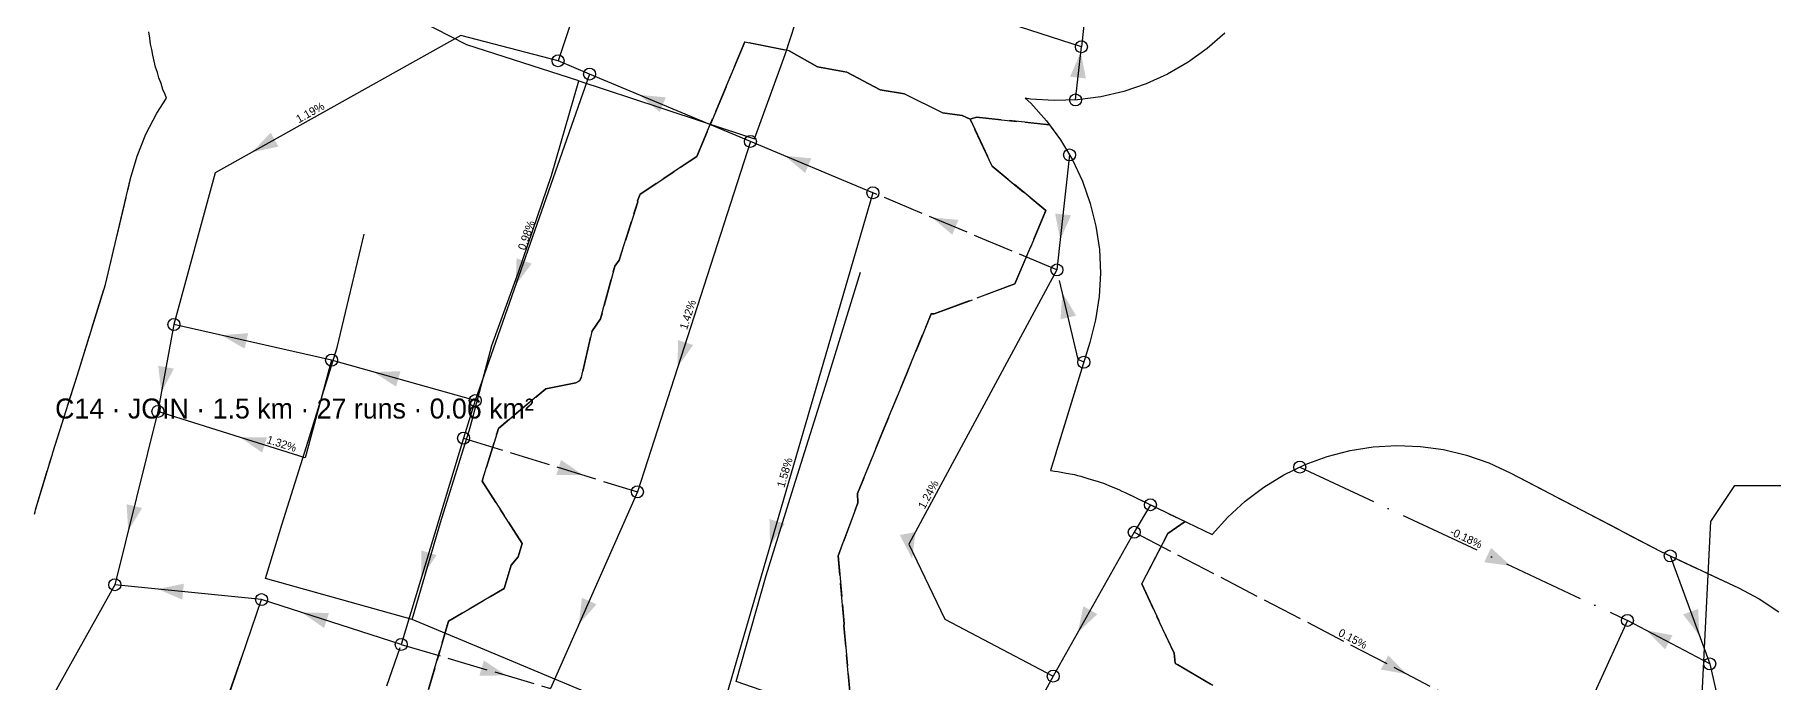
# Model space of a CAD drawing. Header units: metres. Extents: x 441395 to 476894, y 2561381 to 2578972.
# Drawn here: x 450717.3 to 451151.9, y 2567489 to 2567651 of the extents above; entities that cross this region are included whole.
import ezdxf
from ezdxf.enums import TextEntityAlignment as Align

# ---------------------------------------------------------------- set-up
doc = ezdxf.new("R2010")
doc.units = ezdxf.units.M
doc.header["$LTSCALE"] = 8
doc.linetypes.add('DASHDOT', pattern=[3.556, 2.54, -0.508, 0, -0.508])
doc.linetypes.add('DASHED', pattern=[1.524, 1.27, -0.254])
for name, color, linetype in [('A_ARROWS', 7, 'Continuous'), ('A_BUILT_2006', 252, 'Continuous'), ('A_CATCH_LABEL', 7, 'Continuous'), ('A_CATCHMENTS', 7, 'Continuous'), ('A_ENVELOPE', 3, 'Continuous'), ('A_GRADIENT', 8, 'Continuous'), ('A_JUNCTIONS', 8, 'Continuous'), ('A_RUNS', 7, 'Continuous'), ('A_WADI', 4, 'Continuous')]:
    doc.layers.add(name, color=color, linetype=linetype)

msp = doc.modelspace()

# ---------------------------------------------------------------- linework, layer by layer
at = {"layer": 'A_ARROWS', "color": 1}
for points in [[(450978.78, 2567646.63), (450980.08, 2567640.06), (450976.1, 2567640.49)], [(450868.4, 2567635.96), (450875.07, 2567635.33), (450873.53, 2567631.65)], [(450771.67, 2567621.62), (450776.28, 2567626.49), (450778.23, 2567623)], [(450837.53, 2567588.37), (450837.75, 2567595.07), (450841.53, 2567593.74)], [(450763.97, 2567575.82), (450770.65, 2567576.36), (450769.77, 2567572.46)], [(450748.97, 2567561.53), (450748.17, 2567568.19), (450752.1, 2567567.46)], [(450802.02, 2567566.62), (450808.72, 2567566.81), (450807.63, 2567562.96)], [(450768.65, 2567550.29), (450775.35, 2567550.27), (450774.15, 2567546.46)], [(450740.67, 2567526.88), (450740.28, 2567533.57), (450744.16, 2567532.61)], [(450813.99, 2567515.29), (450813.93, 2567521.99), (450817.76, 2567520.83)], [(451086.28, 2567518.13), (451079.64, 2567519.03), (451081.34, 2567522.66)], [(450748.02, 2567512.33), (450754.59, 2567513.67), (450754.18, 2567509.69)], [(451133.43, 2567500.66), (451129.35, 2567505.98), (451133.11, 2567507.36)], [(450784.15, 2567506.42), (450790.86, 2567506.37), (450789.64, 2567502.56)], [(451120.12, 2567502.01), (451126.71, 2567500.79), (451124.84, 2567497.25)], [(451060.38, 2567491.02), (451053.78, 2567492.2), (451055.63, 2567495.75)]]:
    msp.add_solid(points, dxfattribs=at)
at = {"layer": 'A_ARROWS', "color": 2}
for points in [[(450904.76, 2567620.71), (450911.44, 2567620.08), (450909.89, 2567616.4)], [(450941.54, 2567605.29), (450948.21, 2567604.66), (450946.67, 2567600.97)], [(450878.03, 2567567.9), (450878.09, 2567574.61), (450881.89, 2567573.38)], [(450854.4, 2567540.84), (450847.69, 2567540.82), (450848.87, 2567544.64)], [(450901.1, 2567523.12), (450900.97, 2567529.82), (450904.81, 2567528.7)], [(450853.32, 2567503.49), (450854.08, 2567510.15), (450857.74, 2567508.53)], [(450835.16, 2567490.75), (450828.45, 2567490.64), (450829.58, 2567494.47)]]:
    msp.add_solid(points, dxfattribs=at)
at = {"layer": 'A_ARROWS', "color": 3}
for points in [[(450973.66, 2567599.68), (450972.37, 2567606.26), (450976.34, 2567605.83)], [(450974.19, 2567586.49), (450977.61, 2567580.72), (450973.72, 2567579.8)], [(450936.63, 2567519.92), (450933.54, 2567525.87), (450937.48, 2567526.57)], [(450978.05, 2567501.47), (450979.44, 2567508.02), (450982.93, 2567506.06)]]:
    msp.add_solid(points, dxfattribs=at)
at = {"layer": 'A_BUILT_2006', "color": 252}
for points in [[(450825.32, 2567648.46), (450805.42, 2567658.65)], [(450904.86, 2567646.06), (450910.09, 2567661.98)], [(450853.32, 2567639.45), (450825.32, 2567648.46)], [(450897.22, 2567624.97), (450904.86, 2567646.06)], [(450846.52, 2567615.75), (450853.32, 2567639.45)], [(450853.32, 2567639.45), (450873.57, 2567632.78)], [(450873.57, 2567632.78), (450897.22, 2567624.97)], [(450838.22, 2567591.58), (450846.52, 2567615.75)], [(450792.89, 2567572.73), (450799.64, 2567601.11)], [(450831.56, 2567573.25), (450838.22, 2567591.58)], [(450915.38, 2567564.5), (450923.69, 2567591.58)], [(450785.24, 2567548.02), (450792.89, 2567572.73), (450792.89, 2567572.73)], [(450826.15, 2567552.76), (450831.56, 2567573.25)], [(450906.57, 2567536.43), (450915.38, 2567564.5)], [(450818.76, 2567528.98), (450826.15, 2567552.76)], [(450779.03, 2567528.39), (450785.24, 2567548.02)], [(450900.14, 2567515.72), (450906.57, 2567536.43)], [(450775, 2567514.96), (450779.03, 2567528.39)], [(450811.62, 2567504.75), (450818.76, 2567528.98)], [(450892.68, 2567489.2), (450900.14, 2567515.72)], [(450811.62, 2567504.75), (450775, 2567514.96)], [(450829.83, 2567497.13), (450811.62, 2567504.75)], [(450761.63, 2567474.08), (450761.63, 2567474.08), (450769.09, 2567495.42)], [(450855.45, 2567486.4), (450829.83, 2567497.13)], [(450919.32, 2567479.92), (450892.68, 2567489.2)]]:
    msp.add_lwpolyline(points, dxfattribs=at)
at = {"layer": 'A_CATCHMENTS', "color": 1, "linetype": 'DASHED'}
for points in [[(450717.21, 2567531.06), (450717.39, 2567531.61), (450717.53, 2567532.17), (450721.55, 2567545.61), (450721.71, 2567546.05), (450721.83, 2567546.51), (450727.98, 2567565.95), (450734.98, 2567588.55), (450741.27, 2567614.99), (450742.91, 2567620.64), (450745.1, 2567626.11), (450747.81, 2567631.34), (450750.25, 2567635.09), (450749.91, 2567636), (450749.35, 2567637.28), (450748.87, 2567638.75), (450748.32, 2567640.2), (450747.96, 2567641.55), (450747.52, 2567642.88), (450747.19, 2567644.39), (450746.79, 2567645.89), (450746.56, 2567647.27), (450746.26, 2567648.63), (450746.07, 2567650.17), (450745.82, 2567651.69)], [(451014.81, 2567651.4), (451010.38, 2567647.52), (451005.6, 2567644.09), (451000.5, 2567641.14), (450995.14, 2567638.71), (450989.56, 2567636.81), (450983.83, 2567635.47), (450977.99, 2567634.7), (450972.11, 2567634.5), (450966.23, 2567634.89), (450964.91, 2567635.1), (450966.27, 2567633.86), (450970.21, 2567629.48), (450970.99, 2567628.42), (450952.73, 2567630.41), (450951.15, 2567629.83), (450949.13, 2567630.77), (450944.23, 2567631.47), (450934.72, 2567636.2), (450928.61, 2567637.19), (450920.31, 2567641.6), (450913.01, 2567642.93), (450905.89, 2567646.97), (450894.83, 2567649.21), (450882.82, 2567620.56), (450868.62, 2567611.07), (450868.02, 2567609.44), (450868.03, 2567609.19), (450863.39, 2567594.56), (450862.3, 2567593.1), (450858.74, 2567579.93), (450856.58, 2567576.76), (450854.01, 2567565.33), (450853.44, 2567564.41), (450852.58, 2567563.91), (450845.07, 2567562.45), (450833.2, 2567552.53), (450829.11, 2567539.3), (450839.16, 2567523.75), (450838.15, 2567520.43), (450836.37, 2567518.33), (450834.62, 2567512.5), (450820.76, 2567504.28), (450815.73, 2567487.19)], [(451011.81, 2567488.21), (451002.36, 2567493.76), (451002.1, 2567496.27), (450994.02, 2567513.64), (451000.58, 2567526.25), (451004.92, 2567529.2), (451005.42, 2567528.95), (451011.64, 2567525.94), (451015.52, 2567530.3), (451019.85, 2567534.29), (451024.54, 2567537.84), (451029.57, 2567540.91), (451034.87, 2567543.48), (451040.39, 2567545.51), (451046.09, 2567546.99), (451051.91, 2567547.91), (451057.79, 2567548.25), (451063.67, 2567548.01), (451069.5, 2567547.2), (451075.23, 2567545.82), (451080.79, 2567543.88), (451086.13, 2567541.41), (451104, 2567532.07), (451123.59, 2567521.82), (451143.2, 2567512.62), (451148.41, 2567509.86), (451153.31, 2567506.6)]]:
    msp.add_lwpolyline(points, dxfattribs=at)
at = {"layer": 'A_CATCHMENTS', "color": 2, "linetype": 'DASHED'}
msp.add_lwpolyline([(450815.73, 2567487.19), (450820.76, 2567504.28), (450834.62, 2567512.5), (450836.37, 2567518.33), (450838.15, 2567520.43), (450839.16, 2567523.75), (450829.11, 2567539.3), (450833.2, 2567552.53), (450845.07, 2567562.45), (450852.58, 2567563.91), (450853.44, 2567564.41), (450854.01, 2567565.33), (450856.58, 2567576.76), (450858.74, 2567579.93), (450862.3, 2567593.1), (450863.39, 2567594.56), (450868.03, 2567609.19), (450868.02, 2567609.44), (450868.62, 2567611.07), (450882.82, 2567620.56), (450894.83, 2567649.21), (450905.89, 2567646.97), (450913.01, 2567642.93), (450920.31, 2567641.6), (450928.61, 2567637.19), (450934.72, 2567636.2), (450944.23, 2567631.47), (450949.13, 2567630.77), (450951.15, 2567629.83), (450956.66, 2567618.1), (450970.05, 2567607.01), (450962.34, 2567588.64), (450942.16, 2567581.17), (450941.41, 2567581.17), (450935.35, 2567566.54), (450935.35, 2567566.46), (450929.17, 2567551.41), (450929.13, 2567551.38), (450922.96, 2567536.2), (450923.08, 2567533.89), (450918.15, 2567520.62), (450919.67, 2567503.65), (450919.57, 2567503.23), (450921.14, 2567485.8)], dxfattribs=at)
at = {"layer": 'A_CATCHMENTS', "color": 3, "linetype": 'DASHED'}
msp.add_lwpolyline([(450921.14, 2567485.8), (450919.57, 2567503.23), (450919.67, 2567503.65), (450918.15, 2567520.62), (450923.08, 2567533.89), (450922.96, 2567536.2), (450929.13, 2567551.38), (450929.17, 2567551.41), (450935.35, 2567566.46), (450935.35, 2567566.54), (450941.41, 2567581.17), (450942.16, 2567581.17), (450962.34, 2567588.64), (450970.05, 2567607.01), (450956.66, 2567618.1), (450951.15, 2567629.83), (450952.73, 2567630.41), (450970.99, 2567628.42), (450973.7, 2567624.74), (450976.71, 2567619.68), (450979.21, 2567614.35), (450981.17, 2567608.8), (450982.58, 2567603.08), (450983.43, 2567597.26), (450983.69, 2567591.37), (450983.38, 2567585.49), (450982.5, 2567579.67), (450981.05, 2567573.97), (450972.73, 2567546.89), (450972.67, 2567546.72), (450972.62, 2567546.54), (450971.2, 2567542.01), (450971.39, 2567541.99), (450972.21, 2567541.84), (450973.05, 2567541.75), (450975.11, 2567541.32), (450977.19, 2567540.95), (450977.99, 2567540.72), (450978.81, 2567540.55), (450980.82, 2567539.92), (450982.85, 2567539.35), (450983.63, 2567539.04), (450984.43, 2567538.79), (450986.37, 2567537.97), (450988.33, 2567537.2), (450989.08, 2567536.82), (450989.85, 2567536.49), (451004.92, 2567529.2), (451000.58, 2567526.25), (450994.02, 2567513.64), (451002.1, 2567496.27), (451002.36, 2567493.76), (451011.81, 2567488.21)], dxfattribs=at)
at = {"layer": 'A_ENVELOPE', "color": 3}
for points in [[(450717.21, 2567531.06), (450717.39, 2567531.61), (450717.53, 2567532.17), (450721.55, 2567545.61), (450721.71, 2567546.05), (450721.83, 2567546.51), (450727.98, 2567565.95), (450734.98, 2567588.55), (450741.27, 2567614.99), (450742.91, 2567620.64), (450745.1, 2567626.11), (450747.81, 2567631.34), (450750.25, 2567635.09), (450749.91, 2567636), (450749.35, 2567637.28), (450748.87, 2567638.75), (450748.32, 2567640.2), (450747.96, 2567641.55), (450747.52, 2567642.88), (450747.19, 2567644.39), (450746.79, 2567645.89), (450746.56, 2567647.27), (450746.26, 2567648.63), (450746.07, 2567650.17), (450745.82, 2567651.69)], [(451014.81, 2567651.4), (451010.38, 2567647.52), (451005.6, 2567644.09), (451000.5, 2567641.14), (450995.14, 2567638.71), (450989.56, 2567636.81), (450983.83, 2567635.47), (450977.99, 2567634.7), (450972.11, 2567634.5), (450966.23, 2567634.89), (450964.91, 2567635.1), (450966.27, 2567633.86), (450970.21, 2567629.48), (450973.7, 2567624.74), (450976.71, 2567619.68), (450979.21, 2567614.35), (450981.17, 2567608.8), (450982.58, 2567603.08), (450983.43, 2567597.26), (450983.69, 2567591.37), (450983.38, 2567585.49), (450982.5, 2567579.67), (450981.05, 2567573.97), (450972.73, 2567546.89), (450972.67, 2567546.72), (450972.62, 2567546.54), (450971.2, 2567542.01), (450971.39, 2567541.99), (450972.21, 2567541.84), (450973.05, 2567541.75), (450975.11, 2567541.32), (450977.19, 2567540.95), (450977.99, 2567540.72), (450978.81, 2567540.55), (450980.82, 2567539.92), (450982.85, 2567539.35), (450983.63, 2567539.04), (450984.43, 2567538.79), (450986.37, 2567537.97), (450988.33, 2567537.2), (450989.08, 2567536.82), (450989.85, 2567536.49), (451005.42, 2567528.95), (451011.64, 2567525.94), (451015.52, 2567530.3), (451019.85, 2567534.29), (451024.54, 2567537.84), (451029.57, 2567540.91), (451034.87, 2567543.48), (451040.39, 2567545.51), (451046.09, 2567546.99), (451051.91, 2567547.91), (451057.79, 2567548.25), (451063.67, 2567548.01), (451069.5, 2567547.2), (451075.23, 2567545.82), (451080.79, 2567543.88), (451086.13, 2567541.41), (451104, 2567532.07), (451123.59, 2567521.82), (451143.2, 2567512.62), (451148.41, 2567509.86), (451153.31, 2567506.6)]]:
    msp.add_lwpolyline(points, dxfattribs=at)
at = {"layer": 'A_JUNCTIONS'}
for centre in [(450848.12, 2567644.47), (450978.93, 2567647.97), (450856.01, 2567641.16), (450977.48, 2567634.68), (450896.2, 2567624.3), (450975.98, 2567620.91), (450926.82, 2567611.46), (450972.84, 2567592.16), (450752.11, 2567578.51), (450791.51, 2567569.58), (450979.55, 2567569.07), (450827.41, 2567559.46), (450748.09, 2567556.76), (450824.51, 2567550.07), (451033.53, 2567542.83), (450867.95, 2567536.65), (450996.18, 2567533.42), (450992.17, 2567526.53), (451126.13, 2567520.62), (450737.33, 2567513.42), (450774, 2567509.68), (451115.42, 2567504.49), (450808.91, 2567498.48), (451136.01, 2567493.61), (450971.9, 2567490.56)]:
    msp.add_circle(centre, 1.5, dxfattribs=at)
at = {"layer": 'A_RUNS', "color": 1}
for points in [[(450983.45, 2567689.43), (450978.93, 2567647.97)], [(450861.89, 2567685.82), (450848.12, 2567644.47)], [(450978.93, 2567647.97), (450861.89, 2567685.82)], [(450848.12, 2567644.47), (450823.84, 2567650.82), (450762.39, 2567616.43), (450752.11, 2567578.51)], [(450856.01, 2567641.16), (450848.12, 2567644.47)], [(450856.01, 2567641.16), (450827.41, 2567559.46)], [(450896.2, 2567624.3), (450856.01, 2567641.16)], [(450752.11, 2567578.51), (450748.09, 2567556.76)], [(450791.51, 2567569.58), (450752.11, 2567578.51)], [(450791.51, 2567569.58), (450784.89, 2567545.17), (450748.09, 2567556.76)], [(450827.41, 2567559.46), (450791.51, 2567569.58)], [(450748.09, 2567556.76), (450737.33, 2567513.42)], [(450824.51, 2567550.07), (450808.91, 2567498.48)], [(451126.13, 2567520.62), (451136.01, 2567493.61)], [(450737.33, 2567513.42), (450704.41, 2567454.62), (450691.8, 2567430.46)], [(450774, 2567509.68), (450737.33, 2567513.42)], [(450740.25, 2567410.65), (450774, 2567509.68)], [(450808.91, 2567498.48), (450774, 2567509.68)], [(451115.42, 2567504.49), (451099.94, 2567470.43)], [(451136.01, 2567493.61), (451115.42, 2567504.49)], [(451136.01, 2567493.61), (451146.28, 2567448.41), (451126.85, 2567399.81)]]:
    msp.add_lwpolyline(points, dxfattribs=at)
at = {"layer": 'A_RUNS', "color": 1, "linetype": 'DASHDOT'}
for points in [[(450977.48, 2567634.68), (450978.93, 2567647.97)], [(451033.53, 2567542.83), (451115.42, 2567504.49)]]:
    msp.add_lwpolyline(points, dxfattribs=at)
at = {"layer": 'A_RUNS', "color": 2}
for points in [[(450896.2, 2567624.3), (450867.95, 2567536.65)], [(450926.82, 2567611.46), (450896.2, 2567624.3)], [(450926.82, 2567611.46), (450885.82, 2567470.62)], [(450867.95, 2567536.65), (450846.26, 2567487.48)]]:
    msp.add_lwpolyline(points, dxfattribs=at)
at = {"layer": 'A_RUNS', "color": 3}
for points in [[(450975.98, 2567620.91), (450972.84, 2567592.16)], [(450972.84, 2567592.16), (450935.79, 2567523.59), (450944.78, 2567504.81), (450971.9, 2567490.56)], [(450996.18, 2567533.42), (450992.17, 2567526.53)], [(450992.17, 2567526.53), (450971.9, 2567490.56)], [(450971.9, 2567490.56), (450967.99, 2567483.41)]]:
    msp.add_lwpolyline(points, dxfattribs=at)
at = {"layer": 'A_RUNS', "color": 2, "linetype": 'DASHED'}
for points in [[(450972.84, 2567592.16), (450926.82, 2567611.46)], [(450824.51, 2567550.07), (450867.95, 2567536.65)], [(450808.91, 2567498.48), (450846.26, 2567487.48)]]:
    msp.add_lwpolyline(points, dxfattribs=at)
at = {"layer": 'A_RUNS', "color": 3, "linetype": 'DASHDOT'}
msp.add_lwpolyline([(450979.55, 2567569.07), (450978.15, 2567569.77), (450972.84, 2567592.16)], dxfattribs=at)
at = {"layer": 'A_RUNS', "color": 1, "linetype": 'DASHED'}
for points in [[(450827.41, 2567559.46), (450824.51, 2567550.07)], [(450992.17, 2567526.53), (451099.94, 2567470.43)], [(450781.25, 2567419.04), (450808.91, 2567498.48)]]:
    msp.add_lwpolyline(points, dxfattribs=at)
at = {"layer": 'A_WADI', "color": 4}
msp.add_lwpolyline([(451154.31, 2567538.24), (451154.31, 2567532.24), (451163.31, 2567526.24), (451160.31, 2567490.24), (451166.31, 2567481.24), (451166.31, 2567469.24), (451160.31, 2567457.24), (451160.31, 2567436.24), (451154.31, 2567430.24), (451151.31, 2567442.24), (451145.31, 2567442.24), (451142.31, 2567457.24), (451133.31, 2567469.24), (451136.31, 2567529.24), (451142.31, 2567538.24), (451154.31, 2567538.24)], close=True, dxfattribs=at)

# ---------------------------------------------------------------- texts
at = {"layer": 'A_CATCH_LABEL', "color": 1}
msp.add_text('C14 · JOIN · 1.5 km · 27 runs · 0.06 km²', height=5, dxfattribs=at).set_placement((450782.22, 2567557.49), align=Align.MIDDLE_CENTER)
at = {"layer": 'A_GRADIENT', "color": 1}
for s, rotation, p in [('1.19%', 29.23, (450786.92, 2567630.16)), ('0.98%', 70.7042, (450841.71, 2567600.31)), ('1.32%', 342.5155, (450778.55, 2567547.17)), ('-0.18%', -25.0885, (451074.47, 2567523.66)), ('0.15%', -27.5021, (451046.06, 2567498.48))]:
    msp.add_text(s, height=2, rotation=rotation, dxfattribs=at).set_placement(p, align=Align.BOTTOM_CENTER)
at = {"layer": 'A_GRADIENT', "color": 2}
for s, rotation, p in [('1.42%', 72.137, (450882.08, 2567580.48)), ('1.58%', 73.7693, (450906.32, 2567541.04))]:
    msp.add_text(s, height=2, rotation=rotation, dxfattribs=at).set_placement(p, align=Align.BOTTOM_CENTER)
at = {"layer": 'A_GRADIENT', "color": 3}
msp.add_text('1.24%', height=2, rotation=61.6139, dxfattribs=at).set_placement((450942.08, 2567535.24), align=Align.BOTTOM_CENTER)

doc.saveas('drawing.dxf')
